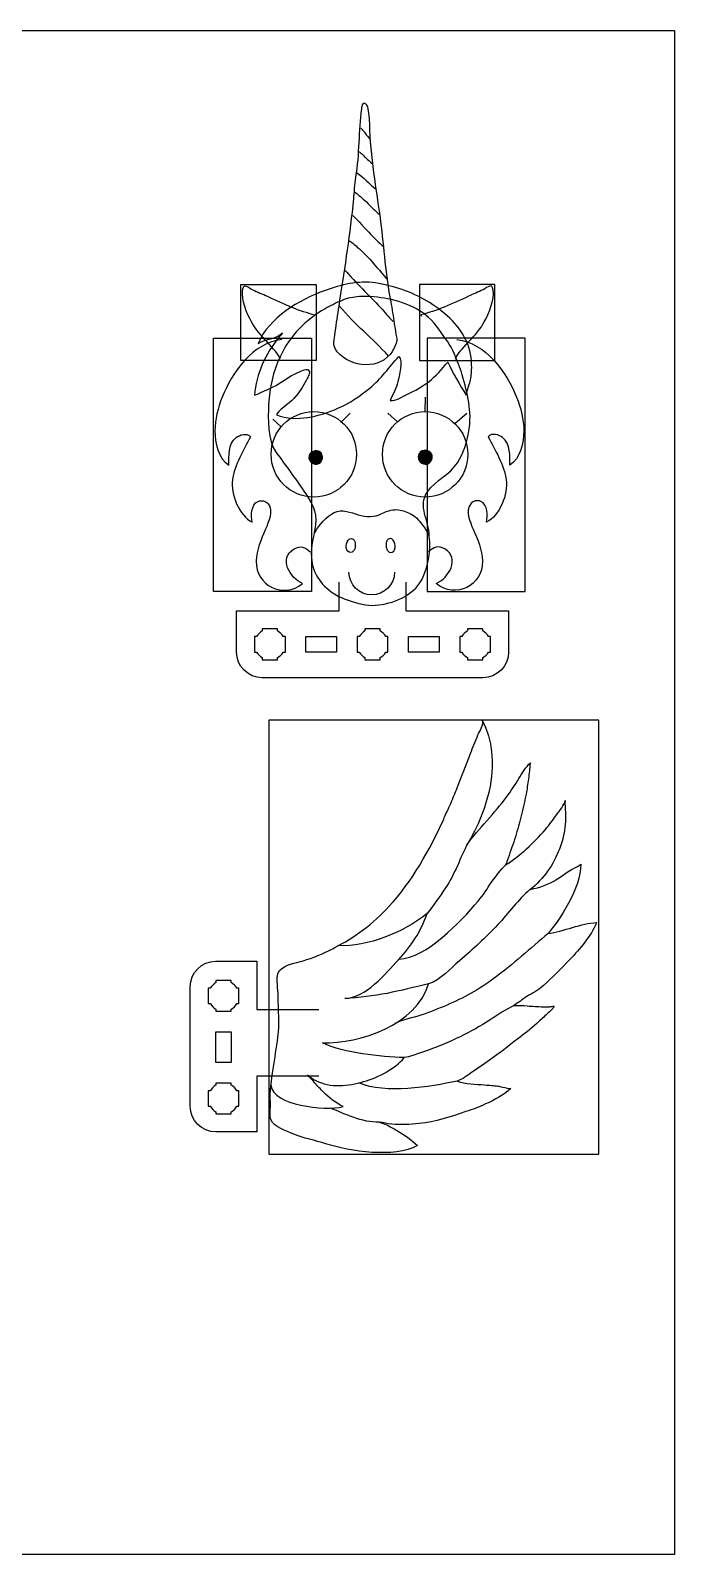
# Model space of a CAD drawing. Extents: x 0 to 879, y 0 to 842.
# Drawn here: x 523 to 879, y 0 to 842 of the extents above; entities that cross this region are included whole.
import ezdxf

# ---------------------------------------------------------------- set-up
doc = ezdxf.new("R2010")
doc.units = 0
doc.header["$MEASUREMENT"] = 0
doc.layers.add('LAYER_1', color=7, linetype='CONTINUOUS')

# ---------------------------------------------------------------- blocks, each defined once
blk = doc.blocks.new('BLOCK_2')
at = {"layer": 'LAYER_1'}
blk.add_lwpolyline([(836.72, 460.88), (654.44, 460.88), (654.44, 221.22), (836.72, 221.22), (836.72, 460.88)], dxfattribs=at)
blk.add_open_spline([(690.49, 335.06), (689.49, 334.54), (688.48, 334.03), (687.47, 333.54), (682.14, 330.93), (676.98, 328.83), (671.26, 327.44), (667.95, 326.63), (660.98, 325.11), (659.65, 321.36), (658.46, 318), (659.66, 312), (659.65, 308.45), (659.64, 300.99), (660.49, 293.13), (659.52, 285.79), (658.76, 279.97), (657.71, 274.12), (656.88, 268.29), (655.99, 262.01), (654.82, 255.84), (655.31, 249.57), (655.5, 247.12), (654.74, 242.12), (655.68, 239.96), (657.35, 236.13), (664.39, 233.93), (667.91, 232.37), (673.68, 229.8), (679.99, 228.83), (685.97, 226.91), (699.26, 222.64), (723.82, 218.82), (736.58, 225.94), (733.25, 229.08), (729.49, 231.74), (725.56, 234.07), (723.62, 235.22), (721.63, 236.27), (719.63, 237.3), (718.3, 238), (716.83, 238.43), (715.41, 238.89), (717.73, 238.61), (719.98, 237.8), (722.33, 237.69), (727.39, 237.46), (732.53, 237.52), (737.57, 238.01), (746.54, 238.87), (754.87, 241.85), (763.33, 244.66), (767.12, 245.91), (770.64, 247.17), (774.24, 248.88), (779.35, 251.31), (784.05, 253.55), (788.22, 257.52), (787.79, 257.11), (782.07, 258.62), (781.19, 258.73), (778.7, 259.03), (776.19, 259.23), (773.69, 259.43), (768.68, 259.84), (763.31, 260), (758.47, 261.46), (759.38, 262.25), (760.8, 262.35), (761.81, 263.03), (763.12, 263.91), (764.42, 264.79), (765.72, 265.68), (769.3, 268.11), (772.87, 270.56), (776.4, 273.08), (781.69, 276.87), (786.86, 280.84), (792.02, 284.81), (795.6, 287.55), (799.11, 290.4), (802.5, 293.39), (804.24, 294.93), (805.94, 296.5), (807.62, 298.12), (809.04, 299.5), (811.33, 301.18), (812.16, 302.94), (811.33, 302.97), (810.53, 302.66), (809.69, 302.6), (808.42, 302.51), (807.18, 302.52), (805.91, 302.56), (803.06, 302.67), (800.05, 302.82), (797.22, 303.1), (794.76, 303.34), (792.3, 303.18), (789.8, 303.3), (792.29, 304.8), (794.54, 306.69), (797.01, 308.22), (800.12, 310.14), (803.46, 311.8), (806.19, 314.27), (811.23, 318.83), (816.01, 323.7), (820.69, 328.62), (826.55, 334.79), (832.2, 341.28), (835.56, 349.1), (827.37, 348.82), (817.14, 344.09), (808.7, 343.1), (814.65, 349.8), (827.04, 368.26), (826.8, 381.37), (826.8, 381.02), (821.09, 378.08), (820.46, 377.67), (818.17, 376.16), (815.93, 374.56), (813.62, 373.09), (808.82, 370.04), (804.37, 368.48), (798.86, 367.42), (806.23, 373.08), (811.71, 381.05), (814.99, 389.7), (816.65, 394.07), (817.77, 398.65), (818.25, 403.29), (818.71, 407.76), (817.89, 412.09), (818.08, 416.5), (817.98, 414.06), (814.89, 410.8), (813.55, 408.87), (811.57, 406.01), (809.46, 403.24), (807.23, 400.56), (800.75, 392.82), (793.47, 386.23), (785.02, 380.74), (785.93, 381.33), (786.23, 383.79), (786.6, 384.75), (787.34, 386.71), (788.06, 388.68), (788.75, 390.66), (790.07, 394.49), (791.29, 398.36), (792.38, 402.26), (794.03, 408.12), (795.42, 414.04), (796.54, 420.01), (797.07, 422.81), (797.48, 425.62), (797.87, 428.44), (798.08, 429.91), (798.28, 431.39), (798.46, 432.87), (798.58, 433.76), (798.43, 436.67), (799, 437.31), (796.21, 434.88), (794.58, 431.76), (792.65, 428.67), (790.54, 425.27), (788.31, 421.95), (785.96, 418.7), (779.16, 409.31), (770.7, 401.35), (763.83, 392.05), (775.91, 411.34), (783.54, 438.95), (772.51, 460.54), (773.43, 458.74), (770.66, 454.33), (770, 452.74), (768.6, 449.34), (767.22, 445.93), (765.86, 442.52), (763.34, 436.19), (760.97, 429.81), (758.49, 423.47), (757.37, 420.6), (756.15, 417.75), (754.94, 414.9), (754.31, 413.43), (753.68, 411.96), (753.03, 410.49), (752.54, 409.37), (751.06, 407.29), (751.06, 406.1), (743.16, 388.82), (733.67, 372), (720.8, 357.9), (712.2, 348.47), (701.78, 340.93), (690.49, 335.06)], degree=3, knots=[0, 0, 0, 0, 1, 1, 1, 2, 2, 2, 3, 3, 3, 4, 4, 4, 5, 5, 5, 6, 6, 6, 7, 7, 7, 8, 8, 8, 9, 9, 9, 10, 10, 10, 11, 11, 11, 12, 12, 12, 13, 13, 13, 14, 14, 14, 15, 15, 15, 16, 16, 16, 17, 17, 17, 18, 18, 18, 19, 19, 19, 20, 20, 20, 21, 21, 21, 22, 22, 22, 23, 23, 23, 24, 24, 24, 25, 25, 25, 26, 26, 26, 27, 27, 27, 28, 28, 28, 29, 29, 29, 30, 30, 30, 31, 31, 31, 32, 32, 32, 33, 33, 33, 34, 34, 34, 35, 35, 35, 36, 36, 36, 37, 37, 37, 38, 38, 38, 39, 39, 39, 40, 40, 40, 41, 41, 41, 42, 42, 42, 43, 43, 43, 44, 44, 44, 45, 45, 45, 46, 46, 46, 47, 47, 47, 48, 48, 48, 49, 49, 49, 50, 50, 50, 51, 51, 51, 52, 52, 52, 53, 53, 53, 54, 54, 54, 55, 55, 55, 56, 56, 56, 57, 57, 57, 58, 58, 58, 59, 59, 59, 60, 60, 60, 61, 61, 61, 62, 62, 62, 63, 63, 63, 64, 64, 64, 65, 65, 65, 66, 66, 66, 67, 67, 67, 67], dxfattribs=at)
at = {"layer": 'LAYER_1', "color": 250}
for points, knots in [([(690.49, 335.06), (689.49, 334.54), (688.48, 334.03), (687.47, 333.54), (682.14, 330.93), (676.98, 328.83), (671.26, 327.44), (667.95, 326.63), (660.98, 325.11), (659.65, 321.36), (658.46, 318), (659.66, 312), (659.65, 308.45), (659.64, 300.99), (660.49, 293.13), (659.52, 285.79), (658.76, 279.97), (657.71, 274.12), (656.88, 268.29), (655.99, 262.01), (654.82, 255.84), (655.31, 249.57), (655.5, 247.12), (654.74, 242.12), (655.68, 239.96), (657.35, 236.13), (664.39, 233.93), (667.91, 232.37), (673.68, 229.8), (679.99, 228.83), (685.97, 226.91), (699.26, 222.64), (723.82, 218.82), (736.58, 225.94), (733.25, 229.08), (729.49, 231.74), (725.56, 234.07), (723.62, 235.22), (721.63, 236.27), (719.63, 237.3), (718.3, 238), (716.83, 238.43), (715.41, 238.89), (717.73, 238.61), (719.98, 237.8), (722.33, 237.69), (727.39, 237.46), (732.53, 237.52), (737.57, 238.01), (746.54, 238.87), (754.87, 241.85), (763.33, 244.66), (767.12, 245.91), (770.64, 247.17), (774.24, 248.88), (779.35, 251.31), (784.05, 253.55), (788.22, 257.52), (787.79, 257.11), (782.07, 258.62), (781.19, 258.73), (778.7, 259.03), (776.19, 259.23), (773.69, 259.43), (768.68, 259.84), (763.31, 260), (758.47, 261.46), (759.38, 262.25), (760.8, 262.35), (761.81, 263.03), (763.12, 263.91), (764.42, 264.79), (765.72, 265.68), (769.3, 268.11), (772.87, 270.56), (776.4, 273.08), (781.69, 276.87), (786.86, 280.84), (792.02, 284.81), (795.6, 287.55), (799.11, 290.4), (802.5, 293.39), (804.24, 294.93), (805.94, 296.5), (807.62, 298.12), (809.04, 299.5), (811.33, 301.18), (812.16, 302.94), (811.33, 302.97), (810.53, 302.66), (809.69, 302.6), (808.42, 302.51), (807.18, 302.52), (805.91, 302.56), (803.06, 302.67), (800.05, 302.82), (797.22, 303.1), (794.76, 303.34), (792.3, 303.18), (789.8, 303.3), (792.29, 304.8), (794.54, 306.69), (797.01, 308.22), (800.12, 310.14), (803.46, 311.8), (806.19, 314.27), (811.23, 318.83), (816.01, 323.7), (820.69, 328.62), (826.55, 334.79), (832.2, 341.28), (835.56, 349.1), (827.37, 348.82), (817.14, 344.09), (808.7, 343.1), (814.65, 349.8), (827.04, 368.26), (826.8, 381.37), (826.8, 381.02), (821.09, 378.08), (820.46, 377.67), (818.17, 376.16), (815.93, 374.56), (813.62, 373.09), (808.82, 370.04), (804.37, 368.48), (798.86, 367.42), (806.23, 373.08), (811.71, 381.05), (814.99, 389.7), (816.65, 394.07), (817.77, 398.65), (818.25, 403.29), (818.71, 407.76), (817.89, 412.09), (818.08, 416.5), (817.98, 414.06), (814.89, 410.8), (813.55, 408.87), (811.57, 406.01), (809.46, 403.24), (807.23, 400.56), (800.75, 392.82), (793.47, 386.23), (785.02, 380.74), (785.93, 381.33), (786.23, 383.79), (786.6, 384.75), (787.34, 386.71), (788.06, 388.68), (788.75, 390.66), (790.07, 394.49), (791.29, 398.36), (792.38, 402.26), (794.03, 408.12), (795.42, 414.04), (796.54, 420.01), (797.07, 422.81), (797.48, 425.62), (797.87, 428.44), (798.08, 429.91), (798.28, 431.39), (798.46, 432.87), (798.58, 433.76), (798.43, 436.67), (799, 437.31), (796.21, 434.88), (794.58, 431.76), (792.65, 428.67), (790.54, 425.27), (788.31, 421.95), (785.96, 418.7), (779.16, 409.31), (770.7, 401.35), (763.83, 392.05), (775.91, 411.34), (783.54, 438.95), (772.51, 460.54), (773.43, 458.74), (770.66, 454.33), (770, 452.74), (768.6, 449.34), (767.22, 445.93), (765.86, 442.52), (763.34, 436.19), (760.97, 429.81), (758.49, 423.47), (757.37, 420.6), (756.15, 417.75), (754.94, 414.9), (754.31, 413.43), (753.68, 411.96), (753.03, 410.49), (752.54, 409.37), (751.06, 407.29), (751.06, 406.1), (743.16, 388.82), (733.67, 372), (720.8, 357.9), (712.2, 348.47), (701.78, 340.93), (690.49, 335.06)], [0, 0, 0, 0, 1, 1, 1, 2, 2, 2, 3, 3, 3, 4, 4, 4, 5, 5, 5, 6, 6, 6, 7, 7, 7, 8, 8, 8, 9, 9, 9, 10, 10, 10, 11, 11, 11, 12, 12, 12, 13, 13, 13, 14, 14, 14, 15, 15, 15, 16, 16, 16, 17, 17, 17, 18, 18, 18, 19, 19, 19, 20, 20, 20, 21, 21, 21, 22, 22, 22, 23, 23, 23, 24, 24, 24, 25, 25, 25, 26, 26, 26, 27, 27, 27, 28, 28, 28, 29, 29, 29, 30, 30, 30, 31, 31, 31, 32, 32, 32, 33, 33, 33, 34, 34, 34, 35, 35, 35, 36, 36, 36, 37, 37, 37, 38, 38, 38, 39, 39, 39, 40, 40, 40, 41, 41, 41, 42, 42, 42, 43, 43, 43, 44, 44, 44, 45, 45, 45, 46, 46, 46, 47, 47, 47, 48, 48, 48, 49, 49, 49, 50, 50, 50, 51, 51, 51, 52, 52, 52, 53, 53, 53, 54, 54, 54, 55, 55, 55, 56, 56, 56, 57, 57, 57, 58, 58, 58, 59, 59, 59, 60, 60, 60, 61, 61, 61, 62, 62, 62, 63, 63, 63, 64, 64, 64, 65, 65, 65, 66, 66, 66, 67, 67, 67, 67]), ([(764.27, 392.65), (760.47, 385.67), (757.06, 375.33), (752.07, 368.21), (748.76, 363.48), (745.45, 358.6), (741.9, 354.02)], [0, 0, 0, 0, 1, 1, 1, 2, 2, 2, 2]), ([(726.38, 328.94), (741.55, 329.32), (760.42, 349.59), (770.08, 360.95), (775.39, 367.19), (779.52, 375.85), (785.6, 381.12)], [0, 0, 0, 0, 1, 1, 1, 2, 2, 2, 2]), ([(798.65, 367.28), (792.43, 362.04), (786.73, 353.98), (780.93, 347.94), (774.21, 340.94), (767.22, 334.21), (759.75, 327.97), (754.64, 323.69), (749.42, 317.27), (742.72, 315.28)], [0, 0, 0, 0, 1, 1, 1, 2, 2, 2, 3, 3, 3, 3]), ([(655.62, 259.26), (657.02, 248.09), (685.04, 244.92), (695.47, 247.41), (691.39, 249.5), (687.77, 252.33), (684.51, 255.54), (682.91, 257.11), (681.38, 258.77), (679.9, 260.45), (678.68, 261.83), (677.05, 263.84), (675.86, 264.86), (677.05, 263.84), (678.84, 262.61), (680.39, 261.82), (688.45, 257.7), (698.44, 258.74), (706.83, 261.22), (715.04, 263.65), (723.67, 267.87), (729.31, 274.5), (715.91, 275.01), (696.37, 276.89), (684.02, 282.62), (704.8, 282.24), (735.98, 292.45), (742.72, 315.28), (726.88, 311.38), (712.86, 307.79), (696.44, 307.21), (707.85, 307.3), (719.07, 320.93), (726.04, 328.56), (733.23, 336.46), (738.5, 343.86), (741.86, 354.02), (728.43, 343.53), (709.55, 335.66), (692.55, 336.34)], [0, 0, 0, 0, 1, 1, 1, 2, 2, 2, 3, 3, 3, 4, 4, 4, 5, 5, 5, 6, 6, 6, 7, 7, 7, 8, 8, 8, 9, 9, 9, 10, 10, 10, 11, 11, 11, 12, 12, 12, 13, 13, 13, 13]), ([(808.7, 343.1), (798.93, 334.75), (789.34, 326.07), (779.03, 318.37), (770.88, 312.28), (761.91, 307.39), (752.58, 303.36), (747.97, 301.37), (743.27, 299.59), (738.51, 297.96), (733.92, 296.39), (728.46, 295.56), (724.15, 293.39)], [0, 0, 0, 0, 1, 1, 1, 2, 2, 2, 3, 3, 3, 4, 4, 4, 4]), ([(789.99, 303.28), (785.22, 301.11), (781.08, 298.17), (776.69, 295.33), (766.04, 288.44), (754.51, 282.97), (742.58, 278.68), (739.7, 277.65), (736.89, 276.46), (733.94, 275.62), (732.41, 275.18), (730.87, 274.8), (729.31, 274.5)], [0, 0, 0, 0, 1, 1, 1, 2, 2, 2, 3, 3, 3, 4, 4, 4, 4])]:
    blk.add_open_spline(points, degree=3, knots=knots, dxfattribs=at)
for points in [[(758.47, 261.46), (743.7, 258.44), (718.95, 254.13), (704.18, 260.51)], [(715.41, 238.89), (706.63, 238.32), (694.99, 243.89), (688.57, 246.64)]]:
    blk.add_open_spline(points, degree=3, dxfattribs=at)
blk = doc.blocks.new('BLOCK_3')
at = {"layer": 'LAYER_1'}
blk.add_lwpolyline([(623.92, 671.86), (678.08, 671.86), (678.08, 531.89), (623.92, 531.89), (623.92, 671.86)], dxfattribs=at)
blk.add_open_spline([(661.67, 671.11), (645.79, 669.55), (634.08, 652.96), (628.7, 639.33), (626.33, 633.3), (624.69, 627.1), (624.67, 620.62), (624.65, 614.49), (626.61, 605.25), (632.32, 601.78), (632.42, 606.73), (631.99, 613.54), (636.36, 616.97), (638.36, 618.55), (642.41, 619.87), (644.4, 617.49), (640.57, 610.29), (635.56, 601.78), (634.36, 593.62), (633.24, 585.99), (638.05, 573.65), (645.31, 570.24), (644.66, 573.74), (644.46, 579.99), (648.5, 581.74), (650.35, 582.54), (652.75, 582.03), (654.03, 580.45), (657.19, 576.54), (654.31, 570.35), (652.63, 566.4), (650.18, 560.65), (647.66, 555.11), (647.49, 548.72), (647.15, 535.37), (662.57, 527.52), (673.08, 536.46), (666.06, 539.4), (659.63, 550.23), (668.38, 555.47), (672.19, 557.75), (674.29, 556.55), (677.33, 553.98)], degree=3, knots=[0, 0, 0, 0, 1, 1, 1, 2, 2, 2, 3, 3, 3, 4, 4, 4, 5, 5, 5, 6, 6, 6, 7, 7, 7, 8, 8, 8, 9, 9, 9, 10, 10, 10, 11, 11, 11, 12, 12, 12, 13, 13, 13, 14, 14, 14, 14], dxfattribs=at)
at = {"layer": 'LAYER_1', "color": 7}
blk.add_open_spline([(661.67, 671.11), (645.79, 669.55), (634.08, 652.96), (628.7, 639.33), (626.33, 633.3), (624.69, 627.1), (624.67, 620.62), (624.65, 614.49), (626.61, 605.25), (632.32, 601.78), (632.42, 606.73), (631.99, 613.54), (636.36, 616.97), (638.36, 618.55), (642.41, 619.87), (644.4, 617.49), (640.57, 610.29), (635.56, 601.78), (634.36, 593.62), (633.24, 585.99), (638.05, 573.65), (645.31, 570.24), (644.66, 573.74), (644.46, 579.99), (648.5, 581.74), (650.35, 582.54), (652.75, 582.03), (654.03, 580.45), (657.19, 576.54), (654.31, 570.35), (652.63, 566.4), (650.18, 560.65), (647.66, 555.11), (647.49, 548.72), (647.15, 535.37), (662.57, 527.52), (673.08, 536.46), (666.06, 539.4), (659.63, 550.23), (668.38, 555.47), (672.19, 557.75), (674.29, 556.55), (677.33, 553.98)], degree=3, knots=[0, 0, 0, 0, 1, 1, 1, 2, 2, 2, 3, 3, 3, 4, 4, 4, 5, 5, 5, 6, 6, 6, 7, 7, 7, 8, 8, 8, 9, 9, 9, 10, 10, 10, 11, 11, 11, 12, 12, 12, 13, 13, 13, 14, 14, 14, 14], dxfattribs=at)
blk = doc.blocks.new('BLOCK_4')
at = {"layer": 'LAYER_1'}
blk.add_lwpolyline([(796.08, 671.86), (741.92, 671.86), (741.92, 531.89), (796.08, 531.89), (796.08, 671.86)], dxfattribs=at)
blk.add_open_spline([(758.33, 671.11), (774.21, 669.55), (785.92, 652.96), (791.3, 639.33), (793.67, 633.3), (795.31, 627.1), (795.33, 620.62), (795.35, 614.49), (793.39, 605.25), (787.68, 601.78), (787.58, 606.73), (788.01, 613.54), (783.64, 616.97), (781.64, 618.55), (777.59, 619.87), (775.6, 617.49), (779.43, 610.29), (784.44, 601.78), (785.64, 593.62), (786.76, 585.99), (781.95, 573.65), (774.69, 570.24), (775.34, 573.74), (775.54, 579.99), (771.5, 581.74), (769.65, 582.54), (767.25, 582.03), (765.97, 580.45), (762.81, 576.54), (765.69, 570.35), (767.37, 566.4), (769.82, 560.65), (772.34, 555.11), (772.51, 548.72), (772.85, 535.37), (757.43, 527.52), (746.92, 536.46), (753.94, 539.4), (760.37, 550.23), (751.62, 555.47), (747.81, 557.75), (745.71, 556.55), (742.67, 553.98)], degree=3, knots=[0, 0, 0, 0, 1, 1, 1, 2, 2, 2, 3, 3, 3, 4, 4, 4, 5, 5, 5, 6, 6, 6, 7, 7, 7, 8, 8, 8, 9, 9, 9, 10, 10, 10, 11, 11, 11, 12, 12, 12, 13, 13, 13, 14, 14, 14, 14], dxfattribs=at)
at = {"layer": 'LAYER_1', "color": 7}
blk.add_open_spline([(758.33, 671.11), (774.21, 669.55), (785.92, 652.96), (791.3, 639.33), (793.67, 633.3), (795.31, 627.1), (795.33, 620.62), (795.35, 614.49), (793.39, 605.25), (787.68, 601.78), (787.58, 606.73), (788.01, 613.54), (783.64, 616.97), (781.64, 618.55), (777.59, 619.87), (775.6, 617.49), (779.43, 610.29), (784.44, 601.78), (785.64, 593.62), (786.76, 585.99), (781.95, 573.65), (774.69, 570.24), (775.34, 573.74), (775.54, 579.99), (771.5, 581.74), (769.65, 582.54), (767.25, 582.03), (765.97, 580.45), (762.81, 576.54), (765.69, 570.35), (767.37, 566.4), (769.82, 560.65), (772.34, 555.11), (772.51, 548.72), (772.85, 535.37), (757.43, 527.52), (746.92, 536.46), (753.94, 539.4), (760.37, 550.23), (751.62, 555.47), (747.81, 557.75), (745.71, 556.55), (742.67, 553.98)], degree=3, knots=[0, 0, 0, 0, 1, 1, 1, 2, 2, 2, 3, 3, 3, 4, 4, 4, 5, 5, 5, 6, 6, 6, 7, 7, 7, 8, 8, 8, 9, 9, 9, 10, 10, 10, 11, 11, 11, 12, 12, 12, 13, 13, 13, 14, 14, 14, 14], dxfattribs=at)
blk = doc.blocks.new('BLOCK_5')
at = {"layer": 'LAYER_1'}
blk.add_lwpolyline([(779.26, 701.56), (737.67, 701.56), (737.67, 659.63), (779.26, 659.63), (779.26, 701.56)], dxfattribs=at)
blk.add_open_spline([(757.59, 660.38), (759.14, 665.27), (769.98, 673.92), (773.5, 680.89), (775.95, 685.72), (779.22, 692.92), (778.38, 698.49), (777.74, 702.79), (775.4, 700.06), (772.81, 698.69), (770.18, 697.31), (767.36, 696.36), (764.69, 695.06), (760.29, 692.93), (755.85, 691.02), (751.35, 689.12), (747.06, 687.31), (742.84, 685.96), (738.42, 684.83), (738.55, 684.58), (738.69, 684.34), (738.84, 684.11)], degree=3, knots=[0, 0, 0, 0, 1, 1, 1, 2, 2, 2, 3, 3, 3, 4, 4, 4, 5, 5, 5, 6, 6, 6, 7, 7, 7, 7], dxfattribs=at)
at = {"layer": 'LAYER_1', "color": 7}
blk.add_open_spline([(757.59, 660.38), (759.14, 665.27), (769.98, 673.92), (773.5, 680.89), (775.95, 685.72), (779.22, 692.92), (778.38, 698.49), (777.74, 702.79), (775.4, 700.06), (772.81, 698.69), (770.18, 697.31), (767.36, 696.36), (764.69, 695.06), (760.29, 692.93), (755.85, 691.02), (751.35, 689.12), (747.06, 687.31), (742.84, 685.96), (738.42, 684.83), (738.55, 684.58), (738.69, 684.34), (738.84, 684.11)], degree=3, knots=[0, 0, 0, 0, 1, 1, 1, 2, 2, 2, 3, 3, 3, 4, 4, 4, 5, 5, 5, 6, 6, 6, 7, 7, 7, 7], dxfattribs=at)
blk = doc.blocks.new('BLOCK_6')
at = {"layer": 'LAYER_1'}
blk.add_lwpolyline([(639.08, 701.56), (680.67, 701.56), (680.67, 659.63), (639.08, 659.63), (639.08, 701.56)], dxfattribs=at)
blk.add_open_spline([(660.75, 660.38), (659.21, 665.27), (648.37, 673.92), (644.84, 680.89), (642.39, 685.72), (639.13, 692.92), (639.96, 698.49), (640.61, 702.8), (642.95, 700.06), (645.54, 698.69), (648.16, 697.31), (650.98, 696.36), (653.65, 695.07), (658.05, 692.93), (662.49, 691.02), (666.99, 689.12), (671.28, 687.32), (675.5, 685.96), (679.92, 684.83), (679.79, 684.58), (679.65, 684.34), (679.5, 684.11)], degree=3, knots=[0, 0, 0, 0, 1, 1, 1, 2, 2, 2, 3, 3, 3, 4, 4, 4, 5, 5, 5, 6, 6, 6, 7, 7, 7, 7], dxfattribs=at)
at = {"layer": 'LAYER_1', "color": 7}
blk.add_open_spline([(660.75, 660.38), (659.21, 665.27), (648.37, 673.92), (644.84, 680.89), (642.39, 685.72), (639.13, 692.92), (639.96, 698.49), (640.61, 702.8), (642.95, 700.06), (645.54, 698.69), (648.16, 697.31), (650.98, 696.36), (653.65, 695.07), (658.05, 692.93), (662.49, 691.02), (666.99, 689.12), (671.28, 687.32), (675.5, 685.96), (679.92, 684.83), (679.79, 684.58), (679.65, 684.34), (679.5, 684.11)], degree=3, knots=[0, 0, 0, 0, 1, 1, 1, 2, 2, 2, 3, 3, 3, 4, 4, 4, 5, 5, 5, 6, 6, 6, 7, 7, 7, 7], dxfattribs=at)

msp = doc.modelspace()

# ---------------------------------------------------------------- hatches: boundary and pattern name
at = {"layer": 'LAYER_1'}
h = msp.add_hatch(color=250, dxfattribs=at)
h.dxf.hatch_style = 2
edge = h.paths.add_edge_path()
edge.add_spline(control_points=[(682.58, 602.92), (680.24, 601.24), (677.11, 602.9), (676.65, 605.63), (676.05, 609.18), (681.01, 611.15), (683.29, 608.5), (684.67, 606.91), (684.31, 604.16), (682.58, 602.92)], knot_values=[0, 0, 0, 0, 1, 1, 1, 2, 2, 2, 3, 3, 3, 3], degree=3, periodic=0)
edge.add_line((682.58, 602.92), (682.58, 602.92))
h = msp.add_hatch(color=250, dxfattribs=at)
h.dxf.hatch_style = 2
edge = h.paths.add_edge_path()
edge.add_spline(control_points=[(744.48, 604.96), (744.06, 603.74), (743.14, 602.69), (741.89, 602.36), (739.15, 601.63), (736.09, 604.63), (737.14, 607.43), (738, 610.3), (742.25, 610.83), (743.99, 608.6), (744.79, 607.57), (744.89, 606.18), (744.48, 604.96)], knot_values=[0, 0, 0, 0, 1, 1, 1, 2, 2, 2, 3, 3, 3, 4, 4, 4, 4], degree=3, periodic=0)
edge.add_line((744.48, 604.96), (744.48, 604.96))

# ---------------------------------------------------------------- linework, layer by layer
msp.add_lwpolyline([(0, 841.89), (878.58, 841.89), (878.58, 0), (0, 0), (0, 841.89)], dxfattribs=at)
at = {"layer": 'LAYER_1', "color": 7}
for points in [[(740.82, 631.33), (741.02, 639.36)], [(661.35, 623.02), (656.75, 627.25)], [(694.63, 625.68), (699.32, 630.5)], [(725.51, 625.68), (720.27, 630.5)], [(757.16, 624.75), (763.77, 630.5)], [(674.92, 507.05), (691.92, 507.05), (691.92, 498.54), (674.92, 498.54), (674.92, 507.05)], [(731.61, 507.05), (748.62, 507.05), (748.62, 498.54), (731.61, 498.54), (731.61, 507.05)], [(633.73, 271.74), (625.22, 271.74), (625.22, 288.75), (633.73, 288.75), (633.73, 271.74)]]:
    msp.add_lwpolyline(points, dxfattribs=at)
at = {"layer": 'LAYER_1'}
for points, knots in [([(705.92, 799.44), (705.88, 799.09), (705.86, 798.77), (705.83, 798.55), (704.99, 792.47), (704.66, 786.23), (704.35, 780.09), (704.02, 773.71), (703.62, 767.18), (702.59, 760.87), (701.93, 756.8), (701.64, 752.66), (701.37, 748.53), (701.29, 747.33), (701.17, 746.14), (701.04, 744.95), (698.95, 726.39), (696.07, 707.93), (693.25, 689.47), (692.54, 684.8), (691.83, 680.13), (691.13, 675.46), (690.76, 672.94), (690.3, 668.86), (690.3, 668.86), (690.3, 668.86), (690.92, 665.96), (692.21, 664.46), (700.02, 655.43), (716.03, 654.12), (722.78, 664.82), (723.89, 666.59), (725.31, 670.51), (725.31, 670.51), (725.31, 670.51), (724.19, 677.04), (723.74, 679.95), (723.1, 683.98), (722.61, 687.95), (721.81, 691.97), (718.92, 706.48), (718.06, 721.73), (716.16, 736.44), (713.85, 754.27), (710.34, 772.47), (710, 790.44), (709.96, 792.38), (709.71, 794.36), (709.46, 796.27), (709.28, 797.7), (709.24, 799.43), (708.51, 800.71), (707.2, 802.98), (706.14, 801.43), (705.92, 799.44)], [0, 0, 0, 0, 1, 1, 1, 2, 2, 2, 3, 3, 3, 4, 4, 4, 5, 5, 5, 6, 6, 6, 7, 7, 7, 8, 8, 8, 9, 9, 9, 10, 10, 10, 11, 11, 11, 12, 12, 12, 13, 13, 13, 14, 14, 14, 15, 15, 15, 16, 16, 16, 17, 17, 17, 18, 18, 18, 18]), ([(658.95, 630.05), (661.7, 633.77), (666.6, 636.25), (669.53, 640.02), (671.88, 643.04), (674.11, 646.29), (675.68, 649.73), (676.29, 651.06), (677.74, 653.35), (676.18, 654.35), (674.86, 655.19), (671.31, 653.29), (670.12, 652.76), (665.94, 650.89), (662.27, 648.19), (658.43, 645.8), (657.45, 645.19), (646.53, 640.2), (646.54, 640.39), (647.37, 652.17), (652.57, 663.29), (660.36, 672.83), (660.36, 672.83), (661.05, 673.67), (662, 674.84), (658.32, 671.43), (653.08, 671.66), (648.57, 668.97), (654.3, 683.13), (671.3, 693.08), (685.56, 698.27), (694.05, 701.37), (704.11, 703.94), (713.28, 702.42), (723.3, 700.75), (733.16, 697.63), (741.91, 692.39), (750.39, 687.31), (759.59, 679.52), (763.64, 670.29), (765.68, 665.66), (766.6, 660.59), (766.52, 655.54), (766.49, 652.98), (766.2, 650.43), (765.69, 647.92), (765.47, 646.86), (763.09, 641.05), (763.47, 640.43), (759.83, 646.29), (756.09, 652.54), (753.32, 658.7), (750.2, 655.05), (746.78, 650.84), (742.81, 647.86), (739.17, 645.12), (735.14, 642.89), (730.99, 640.92), (728.27, 639.63), (724.63, 637.25), (721.53, 637.49), (722.82, 641.04), (725.06, 644.15), (725.77, 647.93), (726.31, 650.77), (728.88, 659.74), (726.36, 661.8), (720.84, 656.06), (716.62, 649.45), (710.19, 644.32), (704.56, 639.83), (699.43, 636.08), (692.65, 633.2), (682.41, 628.86), (669.83, 625.2), (658.67, 629.65), (658.76, 629.79), (658.86, 629.92), (658.95, 630.05)], [0, 0, 0, 0, 1, 1, 1, 2, 2, 2, 3, 3, 3, 4, 4, 4, 5, 5, 5, 6, 6, 6, 7, 7, 7, 8, 8, 8, 9, 9, 9, 10, 10, 10, 11, 11, 11, 12, 12, 12, 13, 13, 13, 14, 14, 14, 15, 15, 15, 16, 16, 16, 17, 17, 17, 18, 18, 18, 19, 19, 19, 20, 20, 20, 21, 21, 21, 22, 22, 22, 23, 23, 23, 24, 24, 24, 25, 25, 25, 26, 26, 26, 26]), ([(685.54, 688.15), (688.51, 689.86), (691.64, 691.41), (694.9, 692.79), (697.82, 694.04), (701.15, 694.66), (704.58, 694.87), (709.85, 695.19), (715.38, 694.53), (720.09, 693.63), (731.31, 691.49), (741.79, 686.53), (748.39, 676.87), (751.68, 672.06), (754.76, 668.5), (756.99, 663.14), (758.6, 659.26), (760.18, 655.74), (761.33, 651.65), (764.23, 641.38), (766.81, 631.44), (765.01, 620.78), (763.99, 614.78), (761.92, 608.18), (758.63, 603.04), (754.48, 596.56), (746.65, 593.56), (742.24, 587.31), (736.27, 578.85), (743.37, 571.41), (743.02, 562.51), (743.02, 562.39), (743.01, 562.27), (743.01, 562.15), (744.4, 555.4), (742.26, 546.08), (739.74, 540.08), (735.82, 530.76), (724.81, 525.78), (715.29, 524.53), (710.17, 523.87), (705.49, 524.85), (700.57, 526.44), (697.49, 527.43), (694.55, 528.34), (691.76, 530), (684.06, 534.62), (678.63, 541.34), (677.98, 550.73), (677.55, 557.06), (679.39, 562.8), (680.29, 568.82), (681.43, 576.37), (677.69, 581.67), (673.8, 587.44), (668.88, 594.72), (663.71, 601.71), (658.52, 608.8), (653.64, 615.46), (654, 627.31), (654.36, 635.52), (654.77, 644.78), (656.79, 653.29), (660.69, 661.69), (666.15, 673.45), (674.83, 681.94), (685.54, 688.15)], [0, 0, 0, 0, 1, 1, 1, 2, 2, 2, 3, 3, 3, 4, 4, 4, 5, 5, 5, 6, 6, 6, 7, 7, 7, 8, 8, 8, 9, 9, 9, 10, 10, 10, 11, 11, 11, 12, 12, 12, 13, 13, 13, 14, 14, 14, 15, 15, 15, 16, 16, 16, 17, 17, 17, 18, 18, 18, 19, 19, 19, 20, 20, 20, 21, 21, 21, 22, 22, 22, 22]), ([(702.91, 607.75), (702.91, 620.77), (692.35, 631.33), (679.32, 631.33), (666.29, 631.33), (655.73, 620.77), (655.73, 607.75), (655.73, 594.72), (666.29, 584.16), (679.32, 584.16), (692.35, 584.16), (702.91, 594.72), (702.91, 607.75)], [0, 0, 0, 0, 1, 1, 1, 2, 2, 2, 3, 3, 3, 4, 4, 4, 4]), ([(764.41, 607.75), (764.41, 620.77), (753.85, 631.33), (740.82, 631.33), (727.79, 631.33), (717.23, 620.77), (717.23, 607.75), (717.23, 594.72), (727.79, 584.16), (740.82, 584.16), (753.85, 584.16), (764.41, 594.72), (764.41, 607.75)], [0, 0, 0, 0, 1, 1, 1, 2, 2, 2, 3, 3, 3, 4, 4, 4, 4]), ([(682.58, 602.92), (680.24, 601.24), (677.11, 602.9), (676.65, 605.63), (676.05, 609.18), (681.01, 611.15), (683.29, 608.5), (684.67, 606.91), (684.31, 604.16), (682.58, 602.92)], [0, 0, 0, 0, 1, 1, 1, 2, 2, 2, 3, 3, 3, 3]), ([(680.34, 607.36), (680.2, 607.89), (679.65, 608.28), (678.93, 608.09), (677.48, 607.69), (677.98, 605.55), (679.49, 605.84), (680.18, 605.97), (680.51, 606.76), (680.34, 607.36)], [0, 0, 0, 0, 1, 1, 1, 2, 2, 2, 3, 3, 3, 3]), ([(744.48, 604.96), (744.06, 603.74), (743.14, 602.69), (741.89, 602.36), (739.15, 601.63), (736.09, 604.63), (737.14, 607.43), (738, 610.3), (742.25, 610.83), (743.99, 608.6), (744.79, 607.57), (744.89, 606.18), (744.48, 604.96)], [0, 0, 0, 0, 1, 1, 1, 2, 2, 2, 3, 3, 3, 4, 4, 4, 4]), ([(739.19, 608.01), (739.58, 608.3), (740.13, 608.39), (740.54, 608.11), (741.11, 607.73), (741.19, 606.87), (740.72, 606.38), (740.36, 606), (739.72, 605.92), (739.28, 606.19), (738.98, 606.38), (738.79, 606.71), (738.75, 607.05), (738.7, 607.44), (738.88, 607.77), (739.19, 608.01)], [0, 0, 0, 0, 1, 1, 1, 2, 2, 2, 3, 3, 3, 4, 4, 4, 5, 5, 5, 5])]:
    msp.add_open_spline(points, degree=3, knots=knots, dxfattribs=at)
at = {"layer": 'LAYER_1', "color": 7}
for points, knots in [([(705.92, 799.44), (705.88, 799.09), (705.86, 798.77), (705.83, 798.55), (704.99, 792.47), (704.66, 786.23), (704.35, 780.09), (704.02, 773.71), (703.62, 767.18), (702.59, 760.87), (701.93, 756.8), (701.64, 752.66), (701.37, 748.53), (701.29, 747.33), (701.17, 746.14), (701.04, 744.95), (698.95, 726.39), (696.07, 707.93), (693.25, 689.47), (692.54, 684.8), (691.83, 680.13), (691.13, 675.46), (690.76, 672.94), (690.3, 668.86), (690.3, 668.86), (690.3, 668.86), (690.92, 665.96), (692.21, 664.46), (700.02, 655.43), (716.03, 654.12), (722.78, 664.82), (723.89, 666.59), (725.31, 670.51), (725.31, 670.51), (725.31, 670.51), (724.19, 677.04), (723.74, 679.95), (723.1, 683.98), (722.61, 687.95), (721.81, 691.97), (718.92, 706.48), (718.06, 721.73), (716.16, 736.44), (713.85, 754.27), (710.34, 772.47), (710, 790.44), (709.96, 792.38), (709.71, 794.36), (709.46, 796.27), (709.28, 797.7), (709.24, 799.43), (708.51, 800.71), (707.2, 802.98), (706.14, 801.43), (705.92, 799.44)], [0, 0, 0, 0, 1, 1, 1, 2, 2, 2, 3, 3, 3, 4, 4, 4, 5, 5, 5, 6, 6, 6, 7, 7, 7, 8, 8, 8, 9, 9, 9, 10, 10, 10, 11, 11, 11, 12, 12, 12, 13, 13, 13, 14, 14, 14, 15, 15, 15, 16, 16, 16, 17, 17, 17, 18, 18, 18, 18]), ([(704, 775.11), (705.98, 773.89), (706.93, 772.5), (708.33, 771.16), (708.92, 770.59), (710.27, 769.69), (711.72, 768.24)], [0, 0, 0, 0, 1, 1, 1, 2, 2, 2, 2]), ([(702.25, 752.61), (705.06, 749.78), (706.64, 749.06), (709.3, 746.22), (710.71, 744.7), (713.76, 741.62), (715.44, 740.45)], [0, 0, 0, 0, 1, 1, 1, 2, 2, 2, 2]), ([(700.88, 739.61), (703.13, 737.67), (708.32, 731.73), (710.61, 729.41), (711.47, 728.55), (715.74, 724.12), (717.72, 722.61)], [0, 0, 0, 0, 1, 1, 1, 2, 2, 2, 2]), ([(699.05, 725.73), (701.86, 723.57), (703.87, 721.85), (704.93, 720.85), (706.73, 719.15), (707.08, 718.75), (708.79, 716.96), (712.52, 713.07), (715.97, 708.92), (719.41, 704.79)], [0, 0, 0, 0, 1, 1, 1, 2, 2, 2, 3, 3, 3, 3]), ([(696.33, 709.73), (702.71, 702.4), (709.52, 695.97), (716.18, 688.86), (718.47, 686.42), (720.5, 683.57), (723.2, 681.08)], [0, 0, 0, 0, 1, 1, 1, 2, 2, 2, 2]), ([(658.95, 630.05), (661.7, 633.77), (666.6, 636.25), (669.53, 640.02), (671.88, 643.04), (674.11, 646.29), (675.68, 649.73), (676.29, 651.06), (677.74, 653.35), (676.18, 654.35), (674.86, 655.19), (671.31, 653.29), (670.12, 652.76), (665.94, 650.89), (662.27, 648.19), (658.43, 645.8), (657.45, 645.19), (646.53, 640.2), (646.54, 640.39), (647.37, 652.17), (652.57, 663.29), (660.36, 672.83), (660.36, 672.83), (661.05, 673.67), (662, 674.84), (658.32, 671.43), (653.08, 671.66), (648.57, 668.97), (654.3, 683.13), (671.3, 693.08), (685.56, 698.27), (694.05, 701.37), (704.11, 703.94), (713.28, 702.42), (723.3, 700.75), (733.16, 697.63), (741.91, 692.39), (750.39, 687.31), (759.59, 679.52), (763.64, 670.29), (765.68, 665.66), (766.6, 660.59), (766.52, 655.54), (766.49, 652.98), (766.2, 650.43), (765.69, 647.92), (765.47, 646.86), (763.09, 641.05), (763.47, 640.43), (759.83, 646.29), (756.09, 652.54), (753.32, 658.7), (750.2, 655.05), (746.78, 650.84), (742.81, 647.86), (739.17, 645.12), (735.14, 642.89), (730.99, 640.92), (728.27, 639.63), (724.63, 637.25), (721.53, 637.49), (722.82, 641.04), (725.06, 644.15), (725.77, 647.93), (726.31, 650.77), (728.88, 659.74), (726.36, 661.8), (720.84, 656.06), (716.62, 649.45), (710.19, 644.32), (704.56, 639.83), (699.43, 636.08), (692.65, 633.2), (682.41, 628.86), (669.83, 625.2), (658.67, 629.65), (658.76, 629.79), (658.86, 629.92), (658.95, 630.05)], [0, 0, 0, 0, 1, 1, 1, 2, 2, 2, 3, 3, 3, 4, 4, 4, 5, 5, 5, 6, 6, 6, 7, 7, 7, 8, 8, 8, 9, 9, 9, 10, 10, 10, 11, 11, 11, 12, 12, 12, 13, 13, 13, 14, 14, 14, 15, 15, 15, 16, 16, 16, 17, 17, 17, 18, 18, 18, 19, 19, 19, 20, 20, 20, 21, 21, 21, 22, 22, 22, 23, 23, 23, 24, 24, 24, 25, 25, 25, 26, 26, 26, 26]), ([(685.54, 688.15), (688.51, 689.86), (691.64, 691.41), (694.9, 692.79), (697.82, 694.04), (701.15, 694.66), (704.58, 694.87), (709.85, 695.19), (715.38, 694.53), (720.09, 693.63), (731.31, 691.49), (741.79, 686.53), (748.39, 676.87), (751.68, 672.06), (754.76, 668.5), (756.99, 663.14), (758.6, 659.26), (760.18, 655.74), (761.33, 651.65), (764.23, 641.38), (766.81, 631.44), (765.01, 620.78), (763.99, 614.78), (761.92, 608.18), (758.63, 603.04), (754.48, 596.56), (746.65, 593.56), (742.24, 587.31), (736.27, 578.85), (743.37, 571.41), (743.02, 562.51), (743.02, 562.39), (743.01, 562.27), (743.01, 562.15), (744.4, 555.4), (742.26, 546.08), (739.74, 540.08), (735.82, 530.76), (724.81, 525.78), (715.29, 524.53), (710.17, 523.87), (705.49, 524.85), (700.57, 526.44), (697.49, 527.43), (694.55, 528.34), (691.76, 530), (684.06, 534.62), (678.63, 541.34), (677.98, 550.73), (677.55, 557.06), (679.39, 562.8), (680.29, 568.82), (681.43, 576.37), (677.69, 581.67), (673.8, 587.44), (668.88, 594.72), (663.71, 601.71), (658.52, 608.8), (653.64, 615.46), (654, 627.31), (654.36, 635.52), (654.77, 644.78), (656.79, 653.29), (660.69, 661.69), (666.15, 673.45), (674.83, 681.94), (685.54, 688.15)], [0, 0, 0, 0, 1, 1, 1, 2, 2, 2, 3, 3, 3, 4, 4, 4, 5, 5, 5, 6, 6, 6, 7, 7, 7, 8, 8, 8, 9, 9, 9, 10, 10, 10, 11, 11, 11, 12, 12, 12, 13, 13, 13, 14, 14, 14, 15, 15, 15, 16, 16, 16, 17, 17, 17, 18, 18, 18, 19, 19, 19, 20, 20, 20, 21, 21, 21, 22, 22, 22, 22]), ([(702.91, 607.75), (702.91, 620.77), (692.35, 631.33), (679.32, 631.33), (666.29, 631.33), (655.73, 620.77), (655.73, 607.75), (655.73, 594.72), (666.29, 584.16), (679.32, 584.16), (692.35, 584.16), (702.91, 594.72), (702.91, 607.75)], [0, 0, 0, 0, 1, 1, 1, 2, 2, 2, 3, 3, 3, 4, 4, 4, 4]), ([(764.41, 607.75), (764.41, 620.77), (753.85, 631.33), (740.82, 631.33), (727.79, 631.33), (717.23, 620.77), (717.23, 607.75), (717.23, 594.72), (727.79, 584.16), (740.82, 584.16), (753.85, 584.16), (764.41, 594.72), (764.41, 607.75)], [0, 0, 0, 0, 1, 1, 1, 2, 2, 2, 3, 3, 3, 4, 4, 4, 4]), ([(680, 564.61), (681.9, 568.64), (686.53, 573.69), (690.63, 575.62), (694.97, 577.66), (699.64, 575.69), (703.89, 574.41), (708.28, 573.08), (712.77, 572.9), (716.96, 575.03), (719.41, 576.28), (722.3, 577.28), (725.08, 577.2), (726.31, 577.16), (727.66, 576.87), (728.84, 576.52), (731.46, 575.75), (733.93, 574.52), (735.96, 572.66), (738.74, 570.11), (741.08, 566.46), (742.66, 563.05), (742.59, 563), (742.54, 562.94), (742.5, 562.86)], [0, 0, 0, 0, 1, 1, 1, 2, 2, 2, 3, 3, 3, 4, 4, 4, 5, 5, 5, 6, 6, 6, 7, 7, 7, 8, 8, 8, 8]), ([(698.88, 560.98), (697.21, 559.72), (696.2, 554.56), (698.89, 553.72), (701.43, 552.93), (702.39, 556.15), (702.25, 558.01), (702.17, 559.01), (702.01, 560.31), (701.08, 560.91), (699.24, 562.11), (698.56, 560.29), (698.88, 560.98)], [0, 0, 0, 0, 1, 1, 1, 2, 2, 2, 3, 3, 3, 4, 4, 4, 4]), ([(722.62, 560.98), (724.28, 559.72), (725.29, 554.56), (722.6, 553.72), (720.06, 552.93), (719.1, 556.15), (719.24, 558.01), (719.32, 559.01), (719.49, 560.31), (720.42, 560.91), (722.25, 562.11), (722.94, 560.29), (722.62, 560.98)], [0, 0, 0, 0, 1, 1, 1, 2, 2, 2, 3, 3, 3, 4, 4, 4, 4]), ([(723.89, 542.71), (723.89, 542.71), (723.89, 542.71), (723.89, 542.71), (723.89, 535.75), (718.25, 530.11), (711.29, 530.11), (711.29, 530.11), (711.31, 530.11), (711.31, 530.11), (704.35, 530.11), (698.71, 535.75), (698.71, 542.71)], [0, 0, 0, 0, 1, 1, 1, 2, 2, 2, 3, 3, 3, 4, 4, 4, 4]), ([(730.19, 537.2), (730.19, 537.2), (730.19, 521.22), (730.19, 521.22), (730.19, 521.22), (786.88, 521.22), (786.88, 521.22), (786.88, 521.22), (786.88, 498.54), (786.88, 498.54), (786.88, 490.72), (780.54, 484.37), (772.71, 484.37), (772.71, 484.37), (650.82, 484.37), (650.82, 484.37), (643, 484.37), (636.65, 490.72), (636.65, 498.54), (636.65, 498.54), (636.65, 521.22), (636.65, 521.22), (636.65, 521.22), (693.34, 521.22), (693.34, 521.22), (693.34, 521.22), (693.34, 537.2), (693.34, 537.2)], [0, 0, 0, 0, 1, 1, 1, 2, 2, 2, 3, 3, 3, 4, 4, 4, 5, 5, 5, 6, 6, 6, 7, 7, 7, 8, 8, 8, 9, 9, 9, 9]), ([(646.57, 507.05), (646.57, 507.05), (647.71, 507.05), (647.71, 507.05), (648.45, 508.34), (649.53, 509.42), (650.82, 510.16), (650.82, 510.16), (650.82, 511.3), (650.82, 511.3), (650.82, 511.3), (655.07, 511.3), (655.07, 511.3), (655.07, 511.3), (659.33, 511.3), (659.33, 511.3), (659.33, 511.3), (659.33, 510.16), (659.33, 510.16), (660.62, 509.42), (661.69, 508.34), (662.44, 507.05), (662.44, 507.05), (663.58, 507.05), (663.58, 507.05), (663.58, 507.05), (663.58, 502.8), (663.58, 502.8), (663.58, 502.8), (663.58, 498.54), (663.58, 498.54), (663.58, 498.54), (662.44, 498.54), (662.44, 498.54), (661.69, 497.25), (660.62, 496.18), (659.33, 495.43), (659.33, 495.43), (659.33, 494.29), (659.33, 494.29), (659.33, 494.29), (655.07, 494.29), (655.07, 494.29), (655.07, 494.29), (650.82, 494.29), (650.82, 494.29), (650.82, 494.29), (650.82, 495.43), (650.82, 495.43), (649.53, 496.18), (648.45, 497.25), (647.71, 498.54), (647.71, 498.54), (646.57, 498.54), (646.57, 498.54), (646.57, 498.54), (646.57, 502.8), (646.57, 502.8), (646.57, 502.8), (646.57, 507.05), (646.57, 507.05)], [0, 0, 0, 0, 1, 1, 1, 2, 2, 2, 3, 3, 3, 4, 4, 4, 5, 5, 5, 6, 6, 6, 7, 7, 7, 8, 8, 8, 9, 9, 9, 10, 10, 10, 11, 11, 11, 12, 12, 12, 13, 13, 13, 14, 14, 14, 15, 15, 15, 16, 16, 16, 17, 17, 17, 18, 18, 18, 19, 19, 19, 20, 20, 20, 20]), ([(703.26, 507.05), (703.26, 507.05), (704.4, 507.05), (704.4, 507.05), (705.15, 508.34), (706.22, 509.42), (707.51, 510.16), (707.51, 510.16), (707.51, 511.3), (707.51, 511.3), (707.51, 511.3), (711.77, 511.3), (711.77, 511.3), (711.77, 511.3), (716.02, 511.3), (716.02, 511.3), (716.02, 511.3), (716.02, 510.16), (716.02, 510.16), (717.31, 509.42), (718.39, 508.34), (719.13, 507.05), (719.13, 507.05), (720.27, 507.05), (720.27, 507.05), (720.27, 507.05), (720.27, 502.8), (720.27, 502.8), (720.27, 502.8), (720.27, 498.54), (720.27, 498.54), (720.27, 498.54), (719.13, 498.54), (719.13, 498.54), (718.39, 497.25), (717.31, 496.18), (716.02, 495.43), (716.02, 495.43), (716.02, 494.29), (716.02, 494.29), (716.02, 494.29), (711.77, 494.29), (711.77, 494.29), (711.77, 494.29), (707.51, 494.29), (707.51, 494.29), (707.51, 494.29), (707.51, 495.43), (707.51, 495.43), (706.22, 496.18), (705.15, 497.25), (704.4, 498.54), (704.4, 498.54), (703.26, 498.54), (703.26, 498.54), (703.26, 498.54), (703.26, 502.8), (703.26, 502.8), (703.26, 502.8), (703.26, 507.05), (703.26, 507.05)], [0, 0, 0, 0, 1, 1, 1, 2, 2, 2, 3, 3, 3, 4, 4, 4, 5, 5, 5, 6, 6, 6, 7, 7, 7, 8, 8, 8, 9, 9, 9, 10, 10, 10, 11, 11, 11, 12, 12, 12, 13, 13, 13, 14, 14, 14, 15, 15, 15, 16, 16, 16, 17, 17, 17, 18, 18, 18, 19, 19, 19, 20, 20, 20, 20]), ([(759.96, 507.05), (759.96, 507.05), (761.09, 507.05), (761.09, 507.05), (761.84, 508.34), (762.92, 509.42), (764.21, 510.16), (764.21, 510.16), (764.21, 511.3), (764.21, 511.3), (764.21, 511.3), (768.46, 511.3), (768.46, 511.3), (768.46, 511.3), (772.71, 511.3), (772.71, 511.3), (772.71, 511.3), (772.71, 510.16), (772.71, 510.16), (774, 509.42), (775.08, 508.34), (775.83, 507.05), (775.83, 507.05), (776.96, 507.05), (776.96, 507.05), (776.96, 507.05), (776.96, 502.8), (776.96, 502.8), (776.96, 502.8), (776.96, 498.54), (776.96, 498.54), (776.96, 498.54), (775.83, 498.54), (775.83, 498.54), (775.08, 497.25), (774, 496.18), (772.71, 495.43), (772.71, 495.43), (772.71, 494.29), (772.71, 494.29), (772.71, 494.29), (768.46, 494.29), (768.46, 494.29), (768.46, 494.29), (764.21, 494.29), (764.21, 494.29), (764.21, 494.29), (764.21, 495.43), (764.21, 495.43), (762.92, 496.18), (761.84, 497.25), (761.09, 498.54), (761.09, 498.54), (759.96, 498.54), (759.96, 498.54), (759.96, 498.54), (759.96, 502.8), (759.96, 502.8), (759.96, 502.8), (759.96, 507.05), (759.96, 507.05)], [0, 0, 0, 0, 1, 1, 1, 2, 2, 2, 3, 3, 3, 4, 4, 4, 5, 5, 5, 6, 6, 6, 7, 7, 7, 8, 8, 8, 9, 9, 9, 10, 10, 10, 11, 11, 11, 12, 12, 12, 13, 13, 13, 14, 14, 14, 15, 15, 15, 16, 16, 16, 17, 17, 17, 18, 18, 18, 19, 19, 19, 20, 20, 20, 20]), ([(637.98, 304.34), (637.98, 304.34), (636.84, 304.34), (636.84, 304.34), (636.09, 303.05), (635.02, 301.97), (633.73, 301.23), (633.73, 301.23), (633.73, 300.09), (633.73, 300.09), (633.73, 300.09), (629.47, 300.09), (629.47, 300.09), (629.47, 300.09), (625.22, 300.09), (625.22, 300.09), (625.22, 300.09), (625.22, 301.23), (625.22, 301.23), (623.93, 301.97), (622.85, 303.05), (622.11, 304.34), (622.11, 304.34), (620.97, 304.34), (620.97, 304.34), (620.97, 304.34), (620.97, 308.59), (620.97, 308.59), (620.97, 308.59), (620.97, 312.84), (620.97, 312.84), (620.97, 312.84), (622.11, 312.84), (622.11, 312.84), (622.85, 314.14), (623.93, 315.21), (625.22, 315.96), (625.22, 315.96), (625.22, 317.1), (625.22, 317.1), (625.22, 317.1), (629.47, 317.1), (629.47, 317.1), (629.47, 317.1), (633.73, 317.1), (633.73, 317.1), (633.73, 317.1), (633.73, 315.96), (633.73, 315.96), (635.02, 315.21), (636.09, 314.14), (636.84, 312.84), (636.84, 312.84), (637.98, 312.84), (637.98, 312.84), (637.98, 312.84), (637.98, 308.59), (637.98, 308.59), (637.98, 308.59), (637.98, 304.34), (637.98, 304.34)], [0, 0, 0, 0, 1, 1, 1, 2, 2, 2, 3, 3, 3, 4, 4, 4, 5, 5, 5, 6, 6, 6, 7, 7, 7, 8, 8, 8, 9, 9, 9, 10, 10, 10, 11, 11, 11, 12, 12, 12, 13, 13, 13, 14, 14, 14, 15, 15, 15, 16, 16, 16, 17, 17, 17, 18, 18, 18, 19, 19, 19, 20, 20, 20, 20]), ([(637.98, 247.65), (637.98, 247.65), (636.84, 247.65), (636.84, 247.65), (636.09, 246.36), (635.02, 245.28), (633.73, 244.53), (633.73, 244.53), (633.73, 243.4), (633.73, 243.4), (633.73, 243.4), (629.47, 243.4), (629.47, 243.4), (629.47, 243.4), (625.22, 243.4), (625.22, 243.4), (625.22, 243.4), (625.22, 244.53), (625.22, 244.53), (623.93, 245.28), (622.85, 246.36), (622.11, 247.65), (622.11, 247.65), (620.97, 247.65), (620.97, 247.65), (620.97, 247.65), (620.97, 251.9), (620.97, 251.9), (620.97, 251.9), (620.97, 256.15), (620.97, 256.15), (620.97, 256.15), (622.11, 256.15), (622.11, 256.15), (622.85, 257.44), (623.93, 258.52), (625.22, 259.27), (625.22, 259.27), (625.22, 260.4), (625.22, 260.4), (625.22, 260.4), (629.47, 260.4), (629.47, 260.4), (629.47, 260.4), (633.73, 260.4), (633.73, 260.4), (633.73, 260.4), (633.73, 259.27), (633.73, 259.27), (635.02, 258.52), (636.09, 257.44), (636.84, 256.15), (636.84, 256.15), (637.98, 256.15), (637.98, 256.15), (637.98, 256.15), (637.98, 251.9), (637.98, 251.9), (637.98, 251.9), (637.98, 247.65), (637.98, 247.65)], [0, 0, 0, 0, 1, 1, 1, 2, 2, 2, 3, 3, 3, 4, 4, 4, 5, 5, 5, 6, 6, 6, 7, 7, 7, 8, 8, 8, 9, 9, 9, 10, 10, 10, 11, 11, 11, 12, 12, 12, 13, 13, 13, 14, 14, 14, 15, 15, 15, 16, 16, 16, 17, 17, 17, 18, 18, 18, 19, 19, 19, 20, 20, 20, 20])]:
    msp.add_open_spline(points, degree=3, knots=knots, dxfattribs=at)
for points in [[(705.25, 787.86), (706.89, 786.59), (708.33, 784.01), (710.4, 781.62)], [(702.96, 763.38), (706.98, 760.67), (710.01, 757.24), (713.69, 754.18)], [(720.54, 662.02), (711.57, 672.33), (702.09, 679.08), (693.52, 689.63)]]:
    msp.add_open_spline(points, degree=3, dxfattribs=at)
at = {"layer": 'LAYER_1', "color": 250}
for points, knots in [([(682.58, 602.92), (680.24, 601.24), (677.11, 602.9), (676.65, 605.63), (676.05, 609.18), (681.01, 611.15), (683.29, 608.5), (684.67, 606.91), (684.31, 604.16), (682.58, 602.92)], [0, 0, 0, 0, 1, 1, 1, 2, 2, 2, 3, 3, 3, 3]), ([(744.48, 604.96), (744.06, 603.74), (743.14, 602.69), (741.89, 602.36), (739.15, 601.63), (736.09, 604.63), (737.14, 607.43), (738, 610.3), (742.25, 610.83), (743.99, 608.6), (744.79, 607.57), (744.89, 606.18), (744.48, 604.96)], [0, 0, 0, 0, 1, 1, 1, 2, 2, 2, 3, 3, 3, 4, 4, 4, 4]), ([(682, 264.17), (682, 264.17), (647.9, 264.17), (647.9, 264.17), (647.9, 264.17), (647.9, 233.48), (647.9, 233.48), (647.9, 233.48), (625.22, 233.48), (625.22, 233.48), (617.39, 233.48), (611.05, 239.83), (611.05, 247.65), (611.05, 247.65), (611.05, 313.54), (611.05, 313.54), (611.05, 321.37), (617.39, 327.72), (625.22, 327.72), (625.22, 327.72), (647.9, 327.72), (647.9, 327.72), (647.9, 327.72), (647.9, 301.02), (647.9, 301.02), (647.9, 301.02), (682, 301.02), (682, 301.02)], [0, 0, 0, 0, 1, 1, 1, 2, 2, 2, 3, 3, 3, 4, 4, 4, 5, 5, 5, 6, 6, 6, 7, 7, 7, 8, 8, 8, 9, 9, 9, 9])]:
    msp.add_open_spline(points, degree=3, knots=knots, dxfattribs=at)

# ---------------------------------------------------------------- block references
at = {"layer": 'LAYER_1'}
for name in ['BLOCK_6', 'BLOCK_5', 'BLOCK_3', 'BLOCK_4', 'BLOCK_2']:
    msp.add_blockref(name, (0, 0), dxfattribs=at)

doc.saveas('drawing.dxf')
